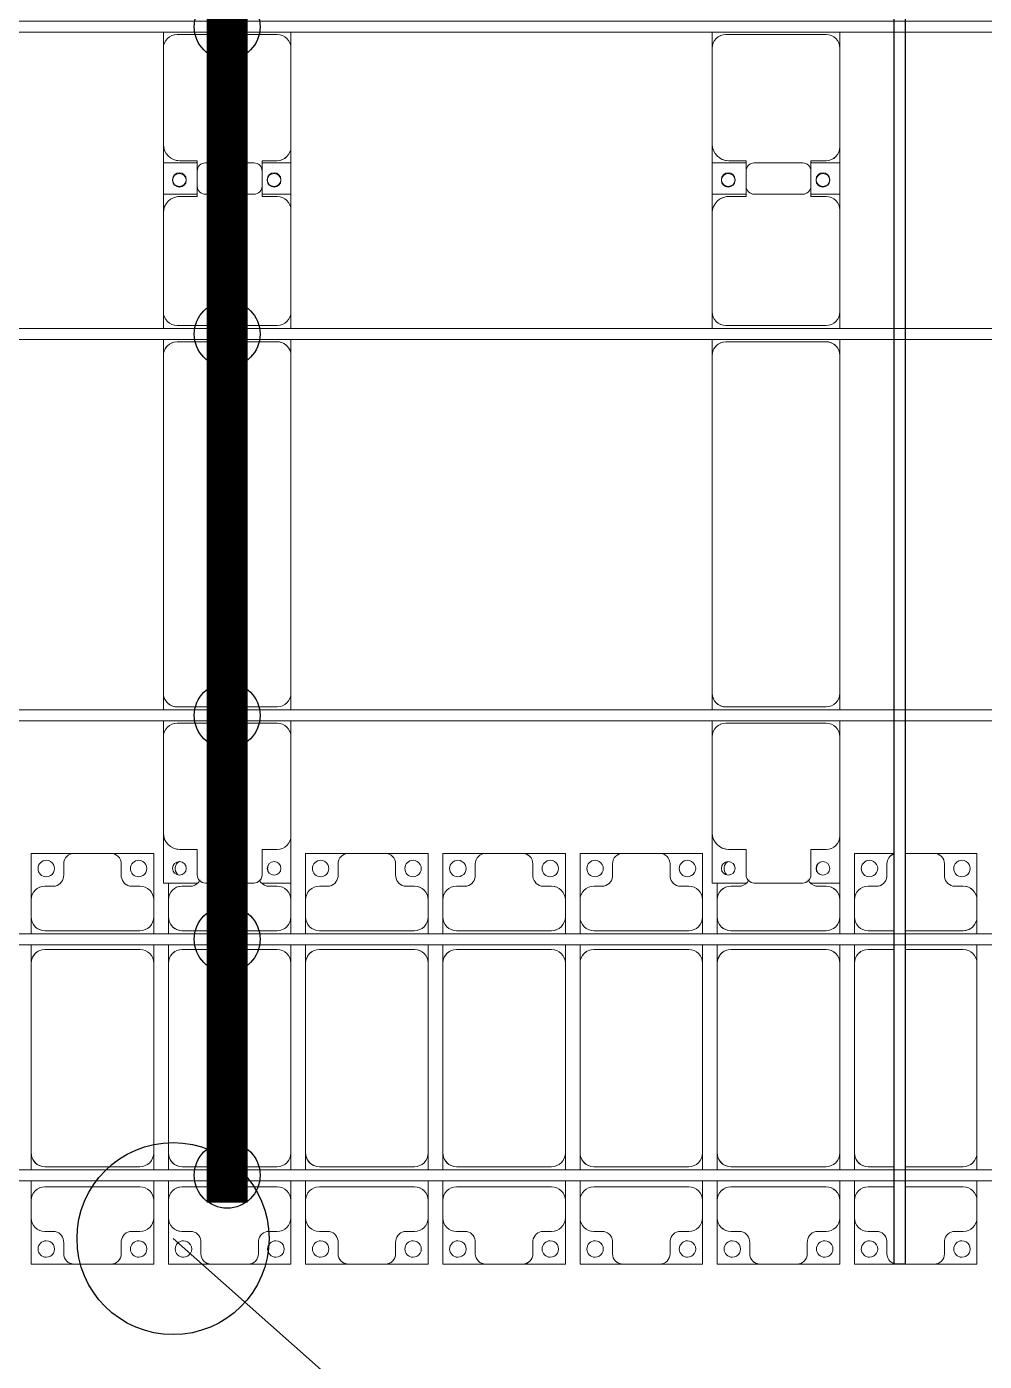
# Model space of a CAD drawing. Header units: millimetres. Extents: x -147246 to 112336, y -213734 to -86506.
# Drawn here: x -30846 to -27356, y -204873 to -200010 of the extents above; entities that cross this region are included whole.
import ezdxf

# ---------------------------------------------------------------- set-up
doc = ezdxf.new("R2010")
doc.units = ezdxf.units.MM
doc.layers.add('A-GENM', color=13, linetype='Continuous', lineweight=9)
doc.layers.add('S-BEAM', color=12, linetype='Continuous', lineweight=9)
for name, color, linetype in [('GC-BICH NEO', 6, 'Continuous'), ('GC-DAY NEO', 5, 'Continuous'), ('GC-HOP 40x60 GIA CUONG', 1, 'Continuous')]:
    doc.layers.add(name, color=color, linetype=linetype)

# ---------------------------------------------------------------- blocks, each defined once
blk = doc.blocks.new('Dai phao do pin - DẢI PHAO ĐỠ PIN-V34-BỐ TRÍ KHUNG KẾT CẤU BÈ PIN 05')
at = {"layer": 'A-GENM', "color": 7}
for p, q in [((-1312.2, 241.6), (-1129.7, 241.6)), ((-1312.2, 116.4), (-1312.2, 241.6)), ((-779.7, 241.6), (-1129.7, 241.6)), ((-779.7, 241.6), (-721.5, 241.6)), ((-681.5, 241.6), (-620.3, 241.6)), ((610.3, 241.6), (-620.3, 241.6)), ((610.3, 241.6), (668.5, 241.6)), ((708.5, 241.6), (769.7, 241.6)), ((1129.7, 241.6), (769.7, 241.6)), ((1129.7, 241.6), (1312.2, 241.6)), ((1197.8, 241.6), (1380.3, 241.6)), ((1197.8, 118.2), (1197.8, 241.6)), ((1312.2, 241.6), (1312.2, 118.2)), ((1730.3, 241.6), (1380.3, 241.6)), ((1730.3, 241.6), (1788.5, 241.6)), ((-1189.7, 181.6), (-1189.7, 118.2)), ((-729.7, -173.4), (-729.7, 191.6)), ((-670.3, 191.6), (-670.3, -173.4)), ((660.3, -173.4), (660.3, 191.6)), ((719.7, 191.6), (719.7, -173.4)), ((1189.7, 118.2), (1189.7, 181.6)), ((1320.3, 181.6), (1320.3, 118.2)), ((1780.3, -173.4), (1780.3, 191.6)), ((-1189.7, 118.2), (-1282.2, 118.2)), ((1282.2, 118.2), (1189.7, 118.2)), ((1320.3, 118.2), (1227.8, 118.2)), ((-1312.2, 88.2), (-1312.2, -88.2)), ((1197.8, 88.2), (1197.8, -88.2)), ((1312.2, -88.2), (1312.2, 88.2)), ((-1312.2, -223.4), (-1312.2, -116.4)), ((-1282.2, -118.2), (-1189.7, -118.2)), ((-1189.7, -118.2), (-1189.7, -173.4)), ((1189.7, -173.4), (1189.7, -118.2)), ((1189.7, -118.2), (1282.2, -118.2)), ((1197.8, -223.4), (1197.8, -118.2)), ((1227.8, -118.2), (1320.3, -118.2)), ((1312.2, -118.2), (1312.2, -223.4)), ((1320.3, -118.2), (1320.3, -173.4)), ((-1139.7, -223.4), (-1312.2, -223.4)), ((-1139.7, -223.4), (-779.7, -223.4)), ((-721.5, -223.4), (-779.7, -223.4)), ((-620.3, -223.4), (-681.5, -223.4)), ((-620.3, -223.4), (610.3, -223.4)), ((668.5, -223.4), (610.3, -223.4)), ((769.7, -223.4), (708.5, -223.4)), ((769.7, -223.4), (1139.7, -223.4)), ((1312.2, -223.4), (1139.7, -223.4)), ((1370.3, -223.4), (1197.8, -223.4)), ((1370.3, -223.4), (1730.3, -223.4)), ((1788.5, -223.4), (1730.3, -223.4))]:
    blk.add_line(p, q, dxfattribs=at)
for centre, radius, start, end in [((-1258.6, 183.2), 25, 0, 180), ((-1129.7, 181.6), 60, 90, 180), ((-1129.7, 181.6), 60, 150, 180), ((-779.7, 191.6), 50, 360, 90), ((-779.7, 191.6), 50, 360, 45), ((-620.3, 191.6), 50, 90, 180), ((-620.3, 191.6), 50, 105, 180), ((610.3, 191.6), 50, 360, 90), ((610.3, 191.6), 50, 15, 90), ((769.7, 191.6), 50, 90, 180), ((769.7, 191.6), 50, 135, 180), ((1129.7, 181.6), 60, 360, 90), ((1129.7, 181.6), 60, 360, 30), ((1248.6, 183.2), 25, 360, 180), ((1251.4, 183.2), 25, 0, 180), ((1380.3, 181.6), 60, 90, 180), ((1380.3, 181.6), 60, 150, 180), ((1730.3, 191.6), 50, 360, 90), ((1730.3, 191.6), 50, 360, 45), ((-1258.6, 183.2), 25, 180, 360), ((1248.6, 183.2), 25, 180, 0), ((1251.4, 183.2), 25, 180, 360), ((-1282.2, 88.2), 30, 90, 180), ((-1282.2, 88.2), 30, 120, 134.1108), ((1227.8, 88.2), 30, 90, 180), ((1282.2, 88.2), 30, 360, 90), ((-1282.2, -88.2), 30, 180, 270), ((1227.8, -88.2), 30, 180, 270), ((1282.2, -88.2), 30, 270, 360), ((-1282.2, -88.2), 30, 225.8897, 240), ((-1258.6, -161.8), 25, 0, 180), ((1248.6, -161.8), 25, 0, 180), ((1251.4, -161.8), 25, 0, 180), ((-1258.6, -161.8), 25, 180, 0), ((-1139.7, -173.4), 50, 180, 270), ((-1139.7, -173.4), 50, 180, 225), ((-779.7, -173.4), 50, 270, 360), ((-779.7, -173.4), 50, 315, 360), ((-620.3, -173.4), 50, 180, 270), ((-620.3, -173.4), 50, 180, 270), ((610.3, -173.4), 50, 270, 360), ((610.3, -173.4), 50, 285, 360), ((769.7, -173.4), 50, 180, 270), ((769.7, -173.4), 50, 180, 225), ((1139.7, -173.4), 50, 270, 360), ((1139.7, -173.4), 50, 315, 360), ((1248.6, -161.8), 25, 180, 360), ((1251.4, -161.8), 25, 180, 0), ((1370.3, -173.4), 50, 180, 270), ((1370.3, -173.4), 50, 180, 225), ((1730.3, -173.4), 50, 270, 360), ((1730.3, -173.4), 50, 315, 360)]:
    blk.add_arc(centre, radius, start, end, dxfattribs=at)
blk = doc.blocks.new('Dai phao do pin - DẢI PHAO ĐỠ PIN-V35-BỐ TRÍ KHUNG KẾT CẤU BÈ PIN 05')
at = {"layer": 'A-GENM', "color": 7}
for p, q in [((-1312.2, 241.6), (-1129.7, 241.6)), ((-1312.2, 116.4), (-1312.2, 241.6)), ((-779.7, 241.6), (-1129.7, 241.6)), ((-779.7, 241.6), (-721.5, 241.6)), ((-681.5, 241.6), (-620.3, 241.6)), ((610.3, 241.6), (-620.3, 241.6)), ((610.3, 241.6), (668.5, 241.6)), ((708.5, 241.6), (769.7, 241.6)), ((1129.7, 241.6), (769.7, 241.6)), ((1129.7, 241.6), (1312.2, 241.6)), ((1197.8, 241.6), (1380.3, 241.6)), ((1197.8, 118.2), (1197.8, 241.6)), ((1312.2, 241.6), (1312.2, 118.2)), ((1730.3, 241.6), (1380.3, 241.6)), ((1730.3, 241.6), (1788.5, 241.6)), ((-1189.7, 181.6), (-1189.7, 118.2)), ((-729.7, -173.4), (-729.7, 191.6)), ((-670.3, 191.6), (-670.3, -173.4)), ((660.3, -173.4), (660.3, 191.6)), ((719.7, 191.6), (719.7, -173.4)), ((1189.7, 118.2), (1189.7, 181.6)), ((1320.3, 181.6), (1320.3, 118.2)), ((1780.3, -173.4), (1780.3, 191.6)), ((-1189.7, 118.2), (-1282.2, 118.2)), ((1282.2, 118.2), (1189.7, 118.2)), ((1320.3, 118.2), (1227.8, 118.2)), ((-1312.2, 88.2), (-1312.2, -88.2)), ((1197.8, 88.2), (1197.8, -88.2)), ((1312.2, -88.2), (1312.2, 88.2)), ((-1312.2, -223.4), (-1312.2, -116.4)), ((-1282.2, -118.2), (-1189.7, -118.2)), ((-1189.7, -118.2), (-1189.7, -173.4)), ((1189.7, -173.4), (1189.7, -118.2)), ((1189.7, -118.2), (1282.2, -118.2)), ((1197.8, -223.4), (1197.8, -118.2)), ((1227.8, -118.2), (1320.3, -118.2)), ((1312.2, -118.2), (1312.2, -223.4)), ((1320.3, -118.2), (1320.3, -173.4)), ((-1139.7, -223.4), (-1312.2, -223.4)), ((-1139.7, -223.4), (-779.7, -223.4)), ((-721.5, -223.4), (-779.7, -223.4)), ((-620.3, -223.4), (-681.5, -223.4)), ((-620.3, -223.4), (610.3, -223.4)), ((668.5, -223.4), (610.3, -223.4)), ((769.7, -223.4), (708.5, -223.4)), ((769.7, -223.4), (1139.7, -223.4)), ((1312.2, -223.4), (1139.7, -223.4)), ((1370.3, -223.4), (1197.8, -223.4)), ((1370.3, -223.4), (1730.3, -223.4)), ((1788.5, -223.4), (1730.3, -223.4))]:
    blk.add_line(p, q, dxfattribs=at)
for centre, radius, start, end in [((-1258.6, 183.2), 25, 0, 180), ((-1129.7, 181.6), 60, 90, 180), ((-1129.7, 181.6), 60, 150, 180), ((-779.7, 191.6), 50, 360, 90), ((-779.7, 191.6), 50, 360, 45), ((-620.3, 191.6), 50, 90, 180), ((-620.3, 191.6), 50, 105, 180), ((610.3, 191.6), 50, 360, 90), ((610.3, 191.6), 50, 15, 90), ((769.7, 191.6), 50, 90, 180), ((769.7, 191.6), 50, 135, 180), ((1129.7, 181.6), 60, 360, 90), ((1129.7, 181.6), 60, 360, 30), ((1248.6, 183.2), 25, 360, 180), ((1251.4, 183.2), 25, 0, 180), ((1380.3, 181.6), 60, 90, 180), ((1380.3, 181.6), 60, 150, 180), ((1730.3, 191.6), 50, 360, 90), ((1730.3, 191.6), 50, 360, 45), ((-1258.6, 183.2), 25, 180, 360), ((1248.6, 183.2), 25, 180, 0), ((1251.4, 183.2), 25, 180, 360), ((-1282.2, 88.2), 30, 90, 180), ((-1282.2, 88.2), 30, 120, 134.1103), ((1227.8, 88.2), 30, 90, 180), ((1282.2, 88.2), 30, 360, 90), ((-1282.2, -88.2), 30, 180, 270), ((1227.8, -88.2), 30, 180, 270), ((1282.2, -88.2), 30, 270, 360), ((-1282.2, -88.2), 30, 225.8902, 240), ((-1258.6, -161.8), 25, 0, 180), ((1248.6, -161.8), 25, 0, 180), ((1251.4, -161.8), 25, 0, 180), ((-1258.6, -161.8), 25, 180, 0), ((-1139.7, -173.4), 50, 180, 270), ((-1139.7, -173.4), 50, 180, 225), ((-779.7, -173.4), 50, 270, 360), ((-779.7, -173.4), 50, 315, 360), ((-620.3, -173.4), 50, 180, 270), ((-620.3, -173.4), 50, 180, 270), ((610.3, -173.4), 50, 270, 360), ((610.3, -173.4), 50, 285, 360), ((769.7, -173.4), 50, 180, 270), ((769.7, -173.4), 50, 180, 225), ((1139.7, -173.4), 50, 270, 360), ((1139.7, -173.4), 50, 315, 360), ((1248.6, -161.8), 25, 180, 360), ((1251.4, -161.8), 25, 180, 0), ((1370.3, -173.4), 50, 180, 270), ((1370.3, -173.4), 50, 180, 225), ((1730.3, -173.4), 50, 270, 360), ((1730.3, -173.4), 50, 315, 360)]:
    blk.add_arc(centre, radius, start, end, dxfattribs=at)
blk = doc.blocks.new('Dai phaodi lai - DẢI PHAO ĐI LẠI-25020-BỐ TRÍ KHUNG KẾT CẤU BÈ PIN 05')
at = {"layer": 'A-GENM', "color": 7}
for p, q in [((65276.8, 748.4), (65433.1, 748.4)), ((65276.8, 579.3), (65276.8, 748.4)), ((65566.9, 748.4), (65433.1, 748.4)), ((65566.9, 748.4), (65723.2, 748.4)), ((65723.2, 748.4), (65723.2, 579.3)), ((66276.8, 748.4), (66433.1, 748.4)), ((66276.8, 579.3), (66276.8, 748.4)), ((66566.9, 748.4), (66433.1, 748.4)), ((66566.9, 748.4), (66723.2, 748.4)), ((66723.2, 748.4), (66723.2, 579.3)), ((66776.8, 748.4), (66933.1, 748.4)), ((66776.8, 579.3), (66776.8, 748.4)), ((67066.9, 748.4), (66933.1, 748.4)), ((67066.9, 748.4), (67223.2, 748.4)), ((67223.2, 748.4), (67223.2, 579.3)), ((67276.8, 748.4), (67433.1, 748.4)), ((67276.8, 579.3), (67276.8, 748.4)), ((67566.9, 748.4), (67433.1, 748.4)), ((67566.9, 748.4), (67723.2, 748.4)), ((67723.2, 748.4), (67723.2, 579.3)), ((68276.8, 748.4), (68421.5, 748.4)), ((68276.8, 579.3), (68276.8, 748.4)), ((68566.9, 748.4), (68461.5, 748.4)), ((68566.9, 748.4), (68723.2, 748.4)), ((68723.2, 748.4), (68723.2, 579.3)), ((65395.1, 710.4), (65395.1, 670.7)), ((65604.9, 670.7), (65604.9, 710.4)), ((66395.1, 710.4), (66395.1, 670.7)), ((66604.9, 670.7), (66604.9, 710.4)), ((66895.1, 710.4), (66895.1, 670.7)), ((67104.9, 670.7), (67104.9, 710.4)), ((67395.1, 710.4), (67395.1, 670.7)), ((67604.9, 670.7), (67604.9, 710.4)), ((68395.1, 710.4), (68395.1, 670.7)), ((68604.9, 670.7), (68604.9, 710.4)), ((65776.8, 579.3), (65776.8, 641.7)), ((66223.2, 640.7), (66223.2, 579.3)), ((67776.8, 579.3), (67776.8, 641.7)), ((68223.2, 640.7), (68223.2, 579.3)), ((65364.3, 629.3), (65326.8, 629.3)), ((65673.2, 629.3), (65635.7, 629.3)), ((65864.3, 629.3), (65826.8, 629.3)), ((66173.2, 629.3), (66135.7, 629.3)), ((66364.3, 629.3), (66326.8, 629.3)), ((66673.2, 629.3), (66635.7, 629.3)), ((66864.3, 629.3), (66826.8, 629.3)), ((67173.2, 629.3), (67135.7, 629.3)), ((67364.3, 629.3), (67326.8, 629.3)), ((67673.2, 629.3), (67635.7, 629.3)), ((67864.3, 629.3), (67826.8, 629.3)), ((68173.2, 629.3), (68135.7, 629.3)), ((68364.3, 629.3), (68326.8, 629.3)), ((68673.2, 629.3), (68635.7, 629.3)), ((65276.8, 579.3), (65276.8, 516.7)), ((65723.2, 516.7), (65723.2, 579.3)), ((65776.8, 579.3), (65776.8, 516.7)), ((66223.2, 516.7), (66223.2, 579.3)), ((66276.8, 579.3), (66276.8, 516.7)), ((66723.2, 516.7), (66723.2, 579.3)), ((66776.8, 579.3), (66776.8, 516.7)), ((67223.2, 516.7), (67223.2, 579.3)), ((67276.8, 579.3), (67276.8, 516.7)), ((67723.2, 516.7), (67723.2, 579.3)), ((67776.8, 579.3), (67776.8, 516.7)), ((68223.2, 516.7), (68223.2, 579.3)), ((68276.8, 579.3), (68276.8, 516.7)), ((68723.2, 516.7), (68723.2, 579.3)), ((65276.8, 455.5), (65276.8, 516.7)), ((65723.2, 516.7), (65723.2, 455.5)), ((65776.8, 455.5), (65776.8, 516.7)), ((66223.2, 516.7), (66223.2, 455.5)), ((66276.8, 455.5), (66276.8, 516.7)), ((66723.2, 516.7), (66723.2, 455.5)), ((66776.8, 455.5), (66776.8, 516.7)), ((67223.2, 516.7), (67223.2, 455.5)), ((67276.8, 455.5), (67276.8, 516.7)), ((67723.2, 516.7), (67723.2, 455.5)), ((67776.8, 455.5), (67776.8, 516.7)), ((68223.2, 516.7), (68223.2, 455.5)), ((68276.8, 455.5), (68276.8, 516.7)), ((68723.2, 516.7), (68723.2, 455.5)), ((65326.8, 466.7), (65673.2, 466.7)), ((65826.8, 466.7), (66173.2, 466.7)), ((66326.8, 466.7), (66673.2, 466.7)), ((66826.8, 466.7), (67173.2, 466.7)), ((67326.8, 466.7), (67673.2, 466.7)), ((67826.8, 466.7), (68173.2, 466.7)), ((68326.8, 466.7), (68421.5, 466.7)), ((68461.5, 466.7), (68673.2, 466.7)), ((65276.8, 348.3), (65276.8, 415.5)), ((65673.2, 398.3), (65326.8, 398.3)), ((65723.2, 415.5), (65723.2, 348.3)), ((65776.8, 348.3), (65776.8, 415.5)), ((66173.2, 398.3), (65826.8, 398.3)), ((66223.2, 415.5), (66223.2, 348.3)), ((66276.8, 348.3), (66276.8, 415.5)), ((66673.2, 398.3), (66326.8, 398.3)), ((66723.2, 415.5), (66723.2, 348.3)), ((66776.8, 348.3), (66776.8, 415.5)), ((67173.2, 398.3), (66826.8, 398.3)), ((67223.2, 415.5), (67223.2, 348.3)), ((67276.8, 348.3), (67276.8, 415.5)), ((67673.2, 398.3), (67326.8, 398.3)), ((67723.2, 415.5), (67723.2, 348.3)), ((67776.8, 348.3), (67776.8, 415.5)), ((68173.2, 398.3), (67826.8, 398.3)), ((68223.2, 415.5), (68223.2, 348.3)), ((68276.8, 348.3), (68276.8, 415.5)), ((68421.5, 398.3), (68326.8, 398.3)), ((68673.2, 398.3), (68461.5, 398.3)), ((68723.2, 415.5), (68723.2, 348.3)), ((65276.8, 348.3), (65276.8, -343.3)), ((65723.2, -343.3), (65723.2, 348.3)), ((65776.8, 348.3), (65776.8, -343.3)), ((66223.2, -343.3), (66223.2, 348.3)), ((66276.8, 348.3), (66276.8, -343.3)), ((66723.2, -343.3), (66723.2, 348.3)), ((66776.8, 348.3), (66776.8, -343.3)), ((67223.2, -343.3), (67223.2, 348.3)), ((67276.8, 348.3), (67276.8, -343.3)), ((67723.2, -343.3), (67723.2, 348.3)), ((67776.8, 348.3), (67776.8, -343.3)), ((68223.2, -343.3), (68223.2, 348.3)), ((68276.8, 348.3), (68276.8, -343.3)), ((68723.2, -343.3), (68723.2, 348.3)), ((65276.8, -404.5), (65276.8, -343.3)), ((65723.2, -343.3), (65723.2, -404.5)), ((65776.8, -404.5), (65776.8, -343.3)), ((66223.2, -343.3), (66223.2, -404.5)), ((66276.8, -404.5), (66276.8, -343.3)), ((66723.2, -343.3), (66723.2, -404.5)), ((66776.8, -404.5), (66776.8, -343.3)), ((67223.2, -343.3), (67223.2, -404.5)), ((67276.8, -404.5), (67276.8, -343.3)), ((67723.2, -343.3), (67723.2, -404.5)), ((67776.8, -404.5), (67776.8, -343.3)), ((68223.2, -343.3), (68223.2, -404.5)), ((68276.8, -404.5), (68276.8, -343.3)), ((68723.2, -343.3), (68723.2, -404.5)), ((65326.8, -393.3), (65673.2, -393.3)), ((65826.8, -393.3), (66173.2, -393.3)), ((66326.8, -393.3), (66673.2, -393.3)), ((66826.8, -393.3), (67173.2, -393.3)), ((67326.8, -393.3), (67673.2, -393.3)), ((67826.8, -393.3), (68173.2, -393.3)), ((68326.8, -393.3), (68421.5, -393.3)), ((68461.5, -393.3), (68673.2, -393.3)), ((65276.8, -516.7), (65276.8, -444.5)), ((65673.2, -466.7), (65326.8, -466.7)), ((65723.2, -444.5), (65723.2, -516.7)), ((65776.8, -516.7), (65776.8, -444.5)), ((66173.2, -466.7), (65826.8, -466.7)), ((66223.2, -444.5), (66223.2, -516.7)), ((66276.8, -516.7), (66276.8, -444.5)), ((66673.2, -466.7), (66326.8, -466.7)), ((66723.2, -444.5), (66723.2, -516.7)), ((66776.8, -516.7), (66776.8, -444.5)), ((67173.2, -466.7), (66826.8, -466.7)), ((67223.2, -444.5), (67223.2, -516.7)), ((67276.8, -516.7), (67276.8, -444.5)), ((67673.2, -466.7), (67326.8, -466.7)), ((67723.2, -444.5), (67723.2, -516.7)), ((67776.8, -516.7), (67776.8, -444.5)), ((68173.2, -466.7), (67826.8, -466.7)), ((68223.2, -444.5), (68223.2, -516.7)), ((68276.8, -516.7), (68276.8, -444.5)), ((68421.5, -466.7), (68326.8, -466.7)), ((68673.2, -466.7), (68461.5, -466.7)), ((68723.2, -444.5), (68723.2, -516.7)), ((65276.8, -516.7), (65276.8, -579.3)), ((65723.2, -579.3), (65723.2, -516.7)), ((65776.8, -516.7), (65776.8, -579.3)), ((66223.2, -579.3), (66223.2, -516.7)), ((66276.8, -516.7), (66276.8, -579.3)), ((66723.2, -579.3), (66723.2, -516.7)), ((66776.8, -516.7), (66776.8, -579.3)), ((67223.2, -579.3), (67223.2, -516.7)), ((67276.8, -516.7), (67276.8, -579.3)), ((67723.2, -579.3), (67723.2, -516.7)), ((67776.8, -516.7), (67776.8, -579.3)), ((68223.2, -579.3), (68223.2, -516.7)), ((68276.8, -516.7), (68276.8, -579.3)), ((68723.2, -579.3), (68723.2, -516.7)), ((65276.8, -748.4), (65276.8, -579.3)), ((65723.2, -579.3), (65723.2, -748.4)), ((65776.8, -748.4), (65776.8, -579.3)), ((66223.2, -579.3), (66223.2, -748.4)), ((66276.8, -748.4), (66276.8, -579.3)), ((66723.2, -579.3), (66723.2, -748.4)), ((66776.8, -748.4), (66776.8, -579.3)), ((67223.2, -579.3), (67223.2, -748.4)), ((67276.8, -748.4), (67276.8, -579.3)), ((67723.2, -579.3), (67723.2, -748.4)), ((67776.8, -748.4), (67776.8, -579.3)), ((68223.2, -579.3), (68223.2, -748.4)), ((68276.8, -748.4), (68276.8, -579.3)), ((68723.2, -579.3), (68723.2, -748.4)), ((65326.8, -629.3), (65364.3, -629.3)), ((65635.7, -629.3), (65673.2, -629.3)), ((65826.8, -629.3), (65864.3, -629.3)), ((66135.7, -629.3), (66173.2, -629.3)), ((66326.8, -629.3), (66364.3, -629.3)), ((66635.7, -629.3), (66673.2, -629.3)), ((66826.8, -629.3), (66864.3, -629.3)), ((67135.7, -629.3), (67173.2, -629.3)), ((67326.8, -629.3), (67364.3, -629.3)), ((67635.7, -629.3), (67673.2, -629.3)), ((67826.8, -629.3), (67864.3, -629.3)), ((68135.7, -629.3), (68173.2, -629.3)), ((68326.8, -629.3), (68364.3, -629.3)), ((68635.7, -629.3), (68673.2, -629.3)), ((65395.1, -670.7), (65395.1, -710.4)), ((65604.9, -710.4), (65604.9, -670.7)), ((65895.1, -670.7), (65895.1, -710.4)), ((66104.9, -710.4), (66104.9, -670.7)), ((66395.1, -670.7), (66395.1, -710.4)), ((66604.9, -710.4), (66604.9, -670.7)), ((66895.1, -670.7), (66895.1, -710.4)), ((67104.9, -710.4), (67104.9, -670.7)), ((67395.1, -670.7), (67395.1, -710.4)), ((67604.9, -710.4), (67604.9, -670.7)), ((67895.1, -670.7), (67895.1, -710.4)), ((68104.9, -710.4), (68104.9, -670.7)), ((68395.1, -670.7), (68395.1, -710.4)), ((68604.9, -710.4), (68604.9, -670.7)), ((65433.1, -748.4), (65276.8, -748.4)), ((65433.1, -748.4), (65566.9, -748.4)), ((65723.2, -748.4), (65566.9, -748.4)), ((65933.1, -748.4), (65776.8, -748.4)), ((65933.1, -748.4), (66066.9, -748.4)), ((66223.2, -748.4), (66066.9, -748.4)), ((66433.1, -748.4), (66276.8, -748.4)), ((66433.1, -748.4), (66566.9, -748.4)), ((66723.2, -748.4), (66566.9, -748.4)), ((66933.1, -748.4), (66776.8, -748.4)), ((66933.1, -748.4), (67066.9, -748.4)), ((67223.2, -748.4), (67066.9, -748.4)), ((67433.1, -748.4), (67276.8, -748.4)), ((67433.1, -748.4), (67566.9, -748.4)), ((67723.2, -748.4), (67566.9, -748.4)), ((67933.1, -748.4), (67776.8, -748.4)), ((67933.1, -748.4), (68066.9, -748.4)), ((68223.2, -748.4), (68066.9, -748.4)), ((68421.5, -748.4), (68276.8, -748.4)), ((68461.5, -748.4), (68566.9, -748.4)), ((68723.2, -748.4), (68566.9, -748.4))]:
    blk.add_line(p, q, dxfattribs=at)
for centre, radius, start, end in [((65433.1, 710.4), 38, 90, 180), ((65433.1, 710.4), 38, 90, 135), ((65566.9, 710.4), 38, 0, 90), ((65566.9, 710.4), 38, 45, 90), ((66433.1, 710.4), 38, 90, 180), ((66433.1, 710.4), 38, 90, 135), ((66566.9, 710.4), 38, 0, 90), ((66566.9, 710.4), 38, 45, 90), ((66933.1, 710.4), 38, 90, 180), ((66933.1, 710.4), 38, 90, 135), ((67066.9, 710.4), 38, 0, 90), ((67066.9, 710.4), 38, 47.5078, 90), ((67433.1, 710.4), 38, 90, 180), ((67433.1, 710.4), 38, 90, 128.4032), ((67566.9, 710.4), 38, 0, 90), ((67566.9, 710.4), 38, 45, 90), ((68433.1, 710.4), 38, 107.8722, 180), ((68433.1, 710.4), 38, 107.8722, 135), ((68566.9, 710.4), 38, 360, 90), ((68566.9, 710.4), 38, 45, 90), ((65331.6, 693.3), 30, 90, 270), ((65331.6, 693.3), 30, 270, 90), ((65668.4, 693.3), 30, 90, 270), ((65668.4, 693.3), 30, 270, 90), ((65831.6, 693.3), 30, 120, 225), ((66168.4, 693.3), 30, 165, 195), ((66168.4, 693.3), 30, 150, 157.6941), ((66331.6, 693.3), 30, 90, 270), ((66331.6, 693.3), 30, 270, 90), ((66668.4, 693.3), 30, 90, 270), ((66668.4, 693.3), 30, 270, 90), ((66831.6, 693.3), 30, 90, 270), ((66831.6, 693.3), 30, 270, 90), ((67168.4, 693.3), 30, 90, 270), ((67168.4, 693.3), 30, 270, 90), ((67331.6, 693.3), 30, 90, 270), ((67331.6, 693.3), 30, 270, 90), ((67668.4, 693.3), 30, 90, 270), ((67668.4, 693.3), 30, 270, 90), ((67831.6, 693.3), 30, 120, 225), ((68168.4, 693.3), 30, 150, 208.7326), ((68331.6, 693.3), 30, 90, 270), ((68331.6, 693.3), 30, 270, 90), ((68668.4, 693.3), 30, 90, 270), ((68668.4, 693.3), 30, 270, 90), ((65355.2, 668.2), 40, 283.1885, 3.5081), ((65644.8, 668.2), 40, 176.4919, 256.8115), ((65855.2, 668.2), 40, 283.1885, 336.1101), ((66144.8, 668.2), 40, 203.8897, 256.8115), ((66355.2, 668.2), 40, 283.1885, 3.5081), ((66644.8, 668.2), 40, 176.4919, 256.8115), ((66855.2, 668.2), 40, 283.1885, 3.5081), ((67144.8, 668.2), 40, 176.4919, 256.8115), ((67355.2, 668.2), 40, 283.1885, 3.5081), ((67644.8, 668.2), 40, 176.4919, 256.8115), ((67855.2, 668.2), 40, 283.1885, 336.1096), ((68144.8, 668.2), 40, 203.8902, 256.8115), ((68355.2, 668.2), 40, 283.1885, 3.5081), ((68644.8, 668.2), 40, 176.4919, 256.8115), ((65326.8, 579.3), 50, 90, 180), ((65326.8, 579.3), 50, 90, 135), ((65673.2, 579.3), 50, 0, 90), ((65673.2, 579.3), 50, 45, 90), ((65826.8, 579.3), 50, 90, 180), ((65826.8, 579.3), 50, 93.5689, 135), ((66173.2, 579.3), 50, 0, 90), ((66173.2, 579.3), 50, 45, 90), ((66326.8, 579.3), 50, 90, 180), ((66326.8, 579.3), 50, 90, 135), ((66673.2, 579.3), 50, 0, 90), ((66673.2, 579.3), 50, 45, 90), ((66826.8, 579.3), 50, 90, 180), ((66826.8, 579.3), 50, 90, 135), ((67173.2, 579.3), 50, 0, 90), ((67173.2, 579.3), 50, 45, 90), ((67326.8, 579.3), 50, 90, 180), ((67326.8, 579.3), 50, 90, 135), ((67673.2, 579.3), 50, 360, 90), ((67673.2, 579.3), 50, 45, 90), ((67826.8, 579.3), 50, 90, 180), ((67826.8, 579.3), 50, 90, 135), ((68173.2, 579.3), 50, 0, 90), ((68173.2, 579.3), 50, 45, 90), ((68326.8, 579.3), 50, 90, 180), ((68326.8, 579.3), 50, 90, 135), ((68673.2, 579.3), 50, 0, 90), ((68673.2, 579.3), 50, 45, 83.9433), ((65326.8, 516.7), 50, 180, 270), ((65673.2, 516.7), 50, 270, 360), ((65826.8, 516.7), 50, 180, 270), ((66173.2, 516.7), 50, 270, 0), ((66326.8, 516.7), 50, 180, 270), ((66673.2, 516.7), 50, 270, 0), ((66826.8, 516.7), 50, 180, 270), ((67173.2, 516.7), 50, 270, 360), ((67326.8, 516.7), 50, 180, 270), ((67673.2, 516.7), 50, 270, 0), ((67826.8, 516.7), 50, 180, 270), ((68173.2, 516.7), 50, 270, 0), ((68326.8, 516.7), 50, 180, 270), ((68673.2, 516.7), 50, 270, 0), ((65326.8, 516.7), 50, 225, 270), ((65673.2, 516.7), 50, 270, 315), ((65826.8, 516.7), 50, 225, 266.4318), ((66173.2, 516.7), 50, 270, 315), ((66326.8, 516.7), 50, 225, 270), ((66673.2, 516.7), 50, 270, 315), ((66826.8, 516.7), 50, 225, 270), ((67173.2, 516.7), 50, 270, 315), ((67326.8, 516.7), 50, 225, 270), ((67673.2, 516.7), 50, 270, 315), ((67826.8, 516.7), 50, 225, 270), ((68173.2, 516.7), 50, 270, 315), ((68326.8, 516.7), 50, 225, 270), ((68673.2, 516.7), 50, 276.0574, 315), ((65326.8, 348.3), 50, 90, 180), ((65326.8, 348.3), 50, 120, 165), ((65673.2, 348.3), 50, 360, 90), ((65673.2, 348.3), 50, 45, 90), ((65826.8, 348.3), 50, 90, 180), ((65826.8, 348.3), 50, 120, 165), ((66173.2, 348.3), 50, 0, 90), ((66173.2, 348.3), 50, 45, 90), ((66326.8, 348.3), 50, 90, 180), ((66326.8, 348.3), 50, 120, 165), ((66673.2, 348.3), 50, 0, 90), ((66673.2, 348.3), 50, 45, 90), ((66826.8, 348.3), 50, 90, 180), ((66826.8, 348.3), 50, 120, 165), ((67173.2, 348.3), 50, 0, 90), ((67173.2, 348.3), 50, 45, 90), ((67326.8, 348.3), 50, 90, 180), ((67326.8, 348.3), 50, 120, 165), ((67673.2, 348.3), 50, 360, 90), ((67673.2, 348.3), 50, 45, 90), ((67826.8, 348.3), 50, 90, 180), ((67826.8, 348.3), 50, 120, 165), ((68173.2, 348.3), 50, 0, 90), ((68173.2, 348.3), 50, 45, 90), ((68326.8, 348.3), 50, 90, 180), ((68326.8, 348.3), 50, 120, 165), ((68673.2, 348.3), 50, 0, 90), ((68673.2, 348.3), 50, 45, 90), ((65326.8, -343.3), 50, 180, 270), ((65326.8, -343.3), 50, 180, 255), ((65673.2, -343.3), 50, 270, 0), ((65673.2, -343.3), 50, 315, 0), ((65826.8, -343.3), 50, 180, 270), ((65826.8, -343.3), 50, 180, 255), ((66173.2, -343.3), 50, 270, 360), ((66173.2, -343.3), 50, 315, 360), ((66326.8, -343.3), 50, 180, 270), ((66326.8, -343.3), 50, 180, 255), ((66673.2, -343.3), 50, 270, 0), ((66673.2, -343.3), 50, 315, 0), ((66826.8, -343.3), 50, 180, 270), ((66826.8, -343.3), 50, 180, 255), ((67173.2, -343.3), 50, 270, 0), ((67173.2, -343.3), 50, 315, 0), ((67326.8, -343.3), 50, 180, 270), ((67326.8, -343.3), 50, 180, 255), ((67673.2, -343.3), 50, 270, 360), ((67673.2, -343.3), 50, 315, 360), ((67826.8, -343.3), 50, 180, 270), ((67826.8, -343.3), 50, 180, 255), ((68173.2, -343.3), 50, 270, 0), ((68173.2, -343.3), 50, 315, 0), ((68326.8, -343.3), 50, 180, 270), ((68326.8, -343.3), 50, 180, 255), ((68673.2, -343.3), 50, 270, 0), ((68673.2, -343.3), 50, 315, 0), ((65326.8, -516.7), 50, 90, 180), ((65326.8, -516.7), 50, 90, 135), ((65673.2, -516.7), 50, 360, 90), ((65673.2, -516.7), 50, 45, 90), ((65826.8, -516.7), 50, 90, 180), ((65826.8, -516.7), 50, 93.5638, 135), ((66173.2, -516.7), 50, 0, 90), ((66173.2, -516.7), 50, 45, 90), ((66326.8, -516.7), 50, 90, 180), ((66326.8, -516.7), 50, 90, 135), ((66673.2, -516.7), 50, 0, 90), ((66673.2, -516.7), 50, 45, 90), ((66826.8, -516.7), 50, 90, 180), ((66826.8, -516.7), 50, 90, 135), ((67173.2, -516.7), 50, 360, 90), ((67173.2, -516.7), 50, 45, 90), ((67326.8, -516.7), 50, 90, 180), ((67326.8, -516.7), 50, 90, 135), ((67673.2, -516.7), 50, 0, 90), ((67673.2, -516.7), 50, 45, 90), ((67826.8, -516.7), 50, 90, 180), ((67826.8, -516.7), 50, 90, 135), ((68173.2, -516.7), 50, 0, 90), ((68173.2, -516.7), 50, 45, 90), ((68326.8, -516.7), 50, 90, 180), ((68326.8, -516.7), 50, 90, 135), ((68673.2, -516.7), 50, 0, 90), ((68673.2, -516.7), 50, 45, 90), ((65326.8, -579.3), 50, 180, 270), ((65673.2, -579.3), 50, 270, 360), ((65826.8, -579.3), 50, 180, 270), ((66173.2, -579.3), 50, 270, 0), ((66326.8, -579.3), 50, 180, 270), ((66673.2, -579.3), 50, 270, 0), ((66826.8, -579.3), 50, 180, 270), ((67173.2, -579.3), 50, 270, 360), ((67326.8, -579.3), 50, 180, 270), ((67673.2, -579.3), 50, 270, 0), ((67826.8, -579.3), 50, 180, 270), ((68173.2, -579.3), 50, 270, 0), ((68326.8, -579.3), 50, 180, 270), ((68673.2, -579.3), 50, 270, 360), ((65326.8, -579.3), 50, 225, 270), ((65355.2, -668.2), 40, 356.4919, 76.8115), ((65644.8, -668.2), 40, 103.1885, 183.5081), ((65673.2, -579.3), 50, 270, 315), ((65826.8, -579.3), 50, 225, 266.4369), ((65855.2, -668.2), 40, 356.4919, 76.8115), ((66144.8, -668.2), 40, 103.1885, 183.5081), ((66173.2, -579.3), 50, 270, 315), ((66326.8, -579.3), 50, 225, 270), ((66355.2, -668.2), 40, 356.4919, 76.8115), ((66644.8, -668.2), 40, 103.1885, 183.5081), ((66673.2, -579.3), 50, 270, 315), ((66826.8, -579.3), 50, 225, 270), ((66855.2, -668.2), 40, 356.4919, 76.8115), ((67144.8, -668.2), 40, 103.1885, 183.5081), ((67173.2, -579.3), 50, 270, 315), ((67326.8, -579.3), 50, 225, 270), ((67355.2, -668.2), 40, 356.4919, 76.8115), ((67644.8, -668.2), 40, 103.1885, 183.5081), ((67673.2, -579.3), 50, 270, 315), ((67826.8, -579.3), 50, 225, 270), ((67855.2, -668.2), 40, 356.4919, 76.8115), ((68144.8, -668.2), 40, 103.1885, 183.5081), ((68173.2, -579.3), 50, 270, 315), ((68326.8, -579.3), 50, 225, 270), ((68355.2, -668.2), 40, 356.4919, 76.8115), ((68644.8, -668.2), 40, 103.1885, 183.5081), ((68673.2, -579.3), 50, 270, 315), ((65331.6, -693.3), 30, 90, 270), ((65331.6, -693.3), 30, 270, 90), ((65668.4, -693.3), 30, 90, 270), ((65668.4, -693.3), 30, 270, 90), ((65831.6, -693.3), 30, 90, 270), ((65831.6, -693.3), 30, 270, 90), ((66168.4, -693.3), 30, 90, 270), ((66168.4, -693.3), 30, 270, 90), ((66331.6, -693.3), 30, 90, 270), ((66331.6, -693.3), 30, 270, 90), ((66668.4, -693.3), 30, 90, 270), ((66668.4, -693.3), 30, 270, 90), ((66831.6, -693.3), 30, 90, 270), ((66831.6, -693.3), 30, 270, 90), ((67168.4, -693.3), 30, 90, 270), ((67168.4, -693.3), 30, 270, 90), ((67331.6, -693.3), 30, 90, 270), ((67331.6, -693.3), 30, 270, 90), ((67668.4, -693.3), 30, 90, 270), ((67668.4, -693.3), 30, 270, 90), ((67831.6, -693.3), 30, 90, 270), ((67831.6, -693.3), 30, 270, 90), ((68168.4, -693.3), 30, 90, 270), ((68168.4, -693.3), 30, 270, 90), ((68331.6, -693.3), 30, 90, 270), ((68331.6, -693.3), 30, 270, 90), ((68668.4, -693.3), 30, 90, 270), ((68668.4, -693.3), 30, 270, 90), ((65433.1, -710.4), 38, 180, 270), ((65566.9, -710.4), 38, 270, 0), ((65933.1, -710.4), 38, 180, 270), ((66066.9, -710.4), 38, 270, 0), ((66433.1, -710.4), 38, 180, 270), ((66566.9, -710.4), 38, 270, 360), ((66933.1, -710.4), 38, 180, 270), ((67066.9, -710.4), 38, 270, 0), ((67433.1, -710.4), 38, 180, 270), ((67566.9, -710.4), 38, 270, 0), ((67933.1, -710.4), 38, 180, 270), ((68066.9, -710.4), 38, 270, 0), ((68433.1, -710.4), 38, 180, 252.1278), ((68566.9, -710.4), 38, 270, 0), ((65433.1, -710.4), 38, 225, 270), ((65566.9, -710.4), 38, 270, 315), ((65933.1, -710.4), 38, 225, 270), ((66066.9, -710.4), 38, 270, 315), ((66433.1, -710.4), 38, 225, 270), ((66566.9, -710.4), 38, 270, 315), ((66933.1, -710.4), 38, 225, 270), ((67066.9, -710.4), 38, 270, 312.5034), ((67433.1, -710.4), 38, 231.6081, 270), ((67566.9, -710.4), 38, 270, 315), ((67933.1, -710.4), 38, 225, 270), ((68066.9, -710.4), 38, 270, 315), ((68433.1, -710.4), 38, 225, 252.1278), ((68566.9, -710.4), 38, 270, 315)]:
    blk.add_arc(centre, radius, start, end, dxfattribs=at)
blk = doc.blocks.new('Dầm C52 - Dầm C52-18923-BỐ TRÍ KHUNG KẾT CẤU BÈ PIN 05')
at = {"layer": 'S-BEAM', "color": 1}
for p, q in [((-52556.1, 20), (52556.1, 20)), ((52556.1, -20), (-52556.1, -20))]:
    blk.add_line(p, q, dxfattribs=at)
blk = doc.blocks.new('Dầm C52 - Hộp 40x60-25901-BỐ TRÍ KHUNG KẾT CẤU BÈ PIN 05')
at = {"layer": 'S-BEAM', "color": 3, "lineweight": 25}
for p, q in [((-55977.2, 20), (55977.2, 20)), ((55977.2, 20), (55977.2, -20)), ((55977.2, -20), (-55977.2, -20))]:
    blk.add_line(p, q, dxfattribs=at)
blk = doc.blocks.new('HOBANMONG_BEPIN 5_rvt-1-BỐ TRÍ KHUNG KẾT CẤU BÈ PIN 05')
at = {"layer": 'A-GENM', "color": 3, "lineweight": 25}
for name, p, rotation in [('Dai phao do pin - DẢI PHAO ĐỠ PIN-V34-BỐ TRÍ KHUNG KẾT CẤU BÈ PIN 05', (-30105.9, -201818.2), 89.99977101252024), ('Dai phao do pin - DẢI PHAO ĐỠ PIN-V35-BỐ TRÍ KHUNG KẾT CẤU BÈ PIN 05', (-28105.9, -201818.2), 89.99977101252024), ('Dai phaodi lai - DẢI PHAO ĐI LẠI-25020-BỐ TRÍ KHUNG KẾT CẤU BÈ PIN 05', (-96105.9, -203770.5), 359.9997710135151)]:
    blk.add_blockref(name, p, dxfattribs=dict(at, rotation=rotation))
at = {"layer": 'S-BEAM', "color": 3, "lineweight": 25}
for name, p, rotation in [('Dầm C52 - Hộp 40x60-25901-BỐ TRÍ KHUNG KẾT CẤU BÈ PIN 05', (-27664.2, -148542), 269.9997710125197), ('Dầm C52 - Dầm C52-18923-BỐ TRÍ KHUNG KẾT CẤU BÈ PIN 05', (-44162.1, -200009.7), 179.9997710135151), ('Dầm C52 - Dầm C52-18923-BỐ TRÍ KHUNG KẾT CẤU BÈ PIN 05', (-44162.1, -201129.7), 179.9997710135151), ('Dầm C52 - Dầm C52-18923-BỐ TRÍ KHUNG KẾT CẤU BÈ PIN 05', (-44162.1, -202519.7), 179.9997710135151), ('Dầm C52 - Dầm C52-18923-BỐ TRÍ KHUNG KẾT CẤU BÈ PIN 05', (-44162.1, -203335.3), 179.9997710135151), ('Dầm C52 - Dầm C52-18923-BỐ TRÍ KHUNG KẾT CẤU BÈ PIN 05', (-44162.1, -204195.3), 179.9997710135151)]:
    blk.add_blockref(name, p, dxfattribs=dict(at, rotation=rotation))

msp = doc.modelspace()

# ---------------------------------------------------------------- linework, layer by layer
at = {"layer": 'GC-BICH NEO'}
msp.add_circle((-30312.2, -204426.1), 350, dxfattribs=at)
at = {"layer": 'GC-DAY NEO'}
msp.add_line((-30312.2, -204426.1), (-24320.3, -209726.8), dxfattribs=at)
at = {"layer": 'GC-HOP 40x60 GIA CUONG', "const_width": 150}
msp.add_lwpolyline([(-30114.9, -204295.3), (-30114.9, -189295.3)], dxfattribs=at)
at = {"layer": 'GC-HOP 40x60 GIA CUONG'}
for centre in [(-30114.9, -200009.7), (-30114.9, -201129.7), (-30114.9, -202519.7), (-30114.9, -203335.3), (-30114.9, -204195.3)]:
    msp.add_circle(centre, 120, dxfattribs=at)

# ---------------------------------------------------------------- block references
at = {"lineweight": 5}
msp.add_blockref('HOBANMONG_BEPIN 5_rvt-1-BỐ TRÍ KHUNG KẾT CẤU BÈ PIN 05', (0, 0), dxfattribs=at)

doc.saveas('drawing.dxf')
